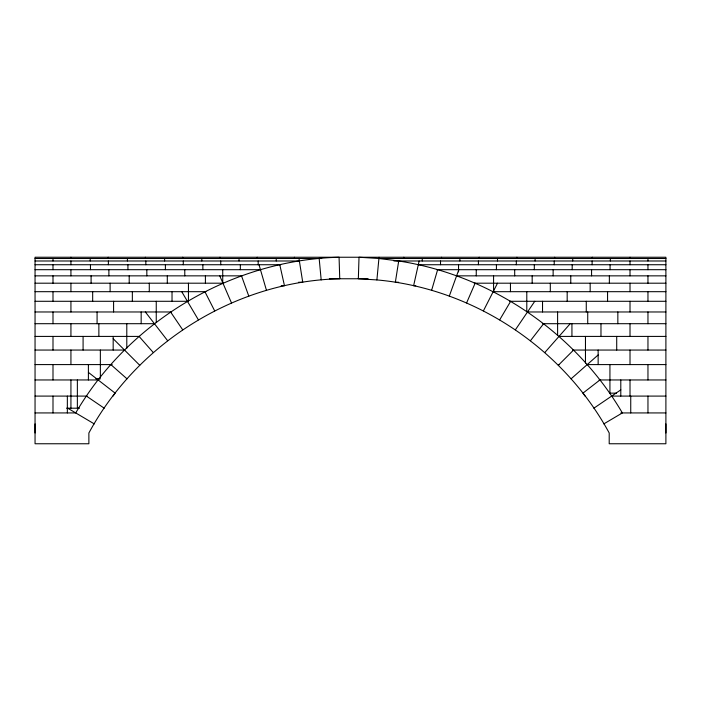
<?xml version="1.0" encoding="UTF-8"?>
<svg xmlns="http://www.w3.org/2000/svg" width="701" height="701" viewBox="0 0 701 701"><rect width="100%" height="100%" fill="white"/><g stroke="black" fill="none" stroke-linecap="round" stroke-linejoin="round"><path stroke-width="1.05" d="M35.05 432.99L35.05 423.895M35.05 412.933L75.726 412.933C129.51 320.655 232.294 259.887 339.065 257.241L339.748 278.761C236.509 281.162 137.904 342.254 88.878 432.99L88.878 443.759L35.05 443.759L35.05 257.241L665.897 257.241L665.897 443.759L609.204 443.759L609.204 432.99C563.026 347.889 473.473 288.391 376.893 279.927L379.039 257.241M603.824 423.895L622.357 412.933C575.153 332.432 490.937 275.221 398.711 260.991L395.346 282.258L398.624 282.258M419.137 260.991L413.608 285.745L415.763 285.745M431.614 290.363L437.626 269.692M449.297 296.111L458.813 269.692M466.586 302.955L475.138 283.195M483.41 310.867L497.508 283.195M499.708 319.822L510.67 301.29M515.41 329.785L534.767 301.29M113.027 396.091L115.157 393.156L88.396 372.389M530.455 340.712L543.643 323.696M99.078 378.838L98.149 379.96L35.05 379.96M544.782 352.559L570.22 323.696M573.558 350.053L558.338 365.282L559.03 364.59M571.07 378.838L598.146 354.96M599.933 379.96L582.925 393.156L585.055 396.091M593.861 408.201L620.797 389.879M35.05 258.494L321.68 258.494M376.893 279.927L358.342 278.761L359.017 257.241L378.926 258.494L665.897 258.494M35.05 260.991L299.371 260.991M393.936 260.991L665.897 260.991M35.05 264.733L280.689 264.733M418.304 264.733L665.897 264.733M35.05 269.692L260.465 269.692M436.776 269.692L665.897 269.692M35.05 275.852L241.959 275.852M456.596 275.852L665.897 275.852M329.374 278.761L368.121 278.761M298.503 282.258L302.744 282.258L298.976 258.494M35.05 283.195L222.944 283.195M474.297 283.195L665.897 283.195M281.189 285.745L284.475 285.745L279.778 264.733M35.05 291.686L205.901 291.686M493.189 291.686L665.897 291.686M35.05 301.29L187.421 301.29M509.68 301.29L665.897 301.29M35.05 311.971L171.246 311.971M527.511 311.971L665.897 311.971M35.05 323.696L154.439 323.696M542.381 323.696L665.897 323.696M35.05 336.41L139.648 336.41M559.021 336.41L665.897 336.41M35.05 350.053L124.524 350.053L139.744 365.282M572.638 350.053L665.897 350.053M35.05 364.59L112.186 364.59M587.219 364.59L665.897 364.59M95.906 378.838L100.357 378.838M599.092 379.96L665.897 379.96M609.765 393.156L616.451 393.156M35.05 396.091L87.09 396.091M611.666 396.091L665.897 396.091M66.586 408.201L79.511 408.201M620.902 412.933L665.897 412.933M378.926 258.494L398.711 260.991M67.349 407.973L94.258 423.895M86.425 396.091L104.23 408.201M110.863 364.59L127.012 378.838M113.176 338.706L124.717 350.255M139.07 336.41L153.3 352.559M145.352 311.971L167.627 340.712M170.58 311.971L182.672 329.785M181.734 291.686L198.374 319.822M204.894 291.686L214.672 310.867M219.772 275.852L231.496 302.955M241.495 275.852L248.785 296.111M259.019 264.733L266.468 290.363M319.165 258.494L321.189 279.927M665.897 423.895L665.897 432.99M647.961 258.494L647.961 260.991M647.961 264.733L647.961 269.692M647.961 275.852L647.961 283.195M647.961 291.686L647.961 301.29M647.961 311.971L647.961 323.696M647.961 336.41L647.961 350.053M647.961 364.59L647.961 379.96M647.961 396.091L647.961 412.933M630.742 396.091L630.742 412.933M630.015 257.241L630.015 258.494M630.015 260.991L630.015 264.733M630.015 269.692L630.015 275.852M630.015 283.195L630.015 291.686M630.015 301.29L630.015 311.971M630.015 323.696L630.015 336.41M630.015 350.053L630.015 364.59M630.015 379.96L630.015 396.091M620.797 379.96L620.797 396.091M617.844 311.971L617.844 323.696M616.714 336.41L616.714 350.053M610.343 258.494L610.343 260.991M610.072 264.733L610.072 269.692M609.931 364.59L609.931 393.156M609.362 275.852L609.362 283.195M607.565 291.686L607.565 301.29M600.976 323.696L600.976 336.41M598.146 350.053L598.146 364.59M592.319 257.241L592.319 258.494M592.117 260.991L592.117 264.733M591.574 269.692L591.574 275.852M590.163 283.195L590.163 291.686M587.727 311.971L587.727 323.696M586.273 301.29L586.273 311.971M585.466 336.41L585.466 363.109M572.726 258.494L572.726 260.991M572.191 264.733L572.191 269.692M571.937 323.696L571.937 336.41M570.763 275.852L570.763 283.195M567.179 291.686L567.179 301.29M557.602 311.971L557.602 335.393M554.614 257.241L554.614 258.494M554.219 260.991L554.219 264.733M553.133 269.692L553.133 275.852M550.303 283.195L550.303 291.686M542.53 301.29L542.53 311.971M535.108 258.494L535.108 260.991M534.311 264.733L534.311 269.692M532.173 275.852L532.173 283.195M526.793 291.686L526.793 311.104M516.909 257.241L516.909 258.494M516.322 260.991L516.322 264.733M514.692 269.692L514.692 275.852M510.451 283.195L510.451 291.686M497.491 258.494L497.491 260.991M496.422 264.733L496.422 269.692M493.574 275.852L493.574 291.511M479.212 257.241L479.212 258.494M478.424 260.991L478.424 264.733M476.251 269.692L476.251 275.852M459.874 258.494L459.874 260.991M458.542 264.733L458.542 271.865M441.507 257.241L441.507 258.494M440.517 260.991L440.517 264.733M422.256 258.494L422.256 260.991M403.811 257.241L403.811 258.494M294.455 257.241L294.455 258.494M276.238 258.494L276.238 260.991M258.187 260.991L258.187 264.733M257.206 257.241L257.206 258.494M240.338 264.733L240.338 269.692M239.032 258.494L239.032 260.991M222.734 269.692L222.734 283.318M220.736 260.991L220.736 264.733M219.948 257.241L219.948 258.494M205.411 275.852L205.411 283.195M202.869 264.733L202.869 269.692M201.818 258.494L201.818 260.991M188.455 283.195L188.455 301.272M184.784 269.692L184.784 275.852M183.285 260.991L183.285 264.733M182.698 257.241L182.698 258.494M172.025 291.686L172.025 301.29M167.302 275.852L167.302 283.195M165.401 264.733L165.401 269.692M164.612 258.494L164.612 260.991M156.253 301.29L156.253 322.451M149.278 283.195L149.278 291.686M146.833 269.692L146.833 275.852M145.834 260.991L145.834 264.733M145.44 257.241L145.44 258.494M141.164 311.971L141.164 323.696M132.349 291.686L132.349 301.29M129.203 275.852L129.203 283.195M127.932 264.733L127.932 269.692M127.407 258.494L127.407 260.991M126.793 323.696L126.793 348.248M113.588 301.29L113.588 311.971M113.176 336.41L113.176 350.053M110.11 283.195L110.11 291.686M108.883 269.692L108.883 275.852M108.383 260.991L108.383 264.733M108.191 257.241L108.191 258.494M100.357 350.053L100.357 377.821M98.867 323.696L98.867 336.41M97.08 311.971L97.08 323.696M92.672 291.686L92.672 301.29M91.095 275.852L91.095 283.195M90.464 264.733L90.464 269.692M90.201 258.494L90.201 260.991M88.396 364.59L88.396 379.96M83.086 336.41L83.086 350.053M77.364 379.96L77.364 408.201M70.932 257.241L70.932 258.494M70.932 260.991L70.932 264.733M70.932 269.692L70.932 275.852M70.932 283.195L70.932 291.686M70.932 301.29L70.932 311.971M70.932 323.696L70.932 336.41M70.932 350.053L70.932 364.59M70.932 379.96L70.932 408.201M67.349 396.091L67.349 412.933M52.996 258.494L52.996 260.991M52.996 264.733L52.996 269.692M52.996 275.852L52.996 283.195M52.996 291.686L52.996 301.29M52.996 311.971L52.996 323.696M52.996 336.41L52.996 350.053M52.996 364.59L52.996 379.96M52.996 396.091L52.996 412.933"/></g></svg>
